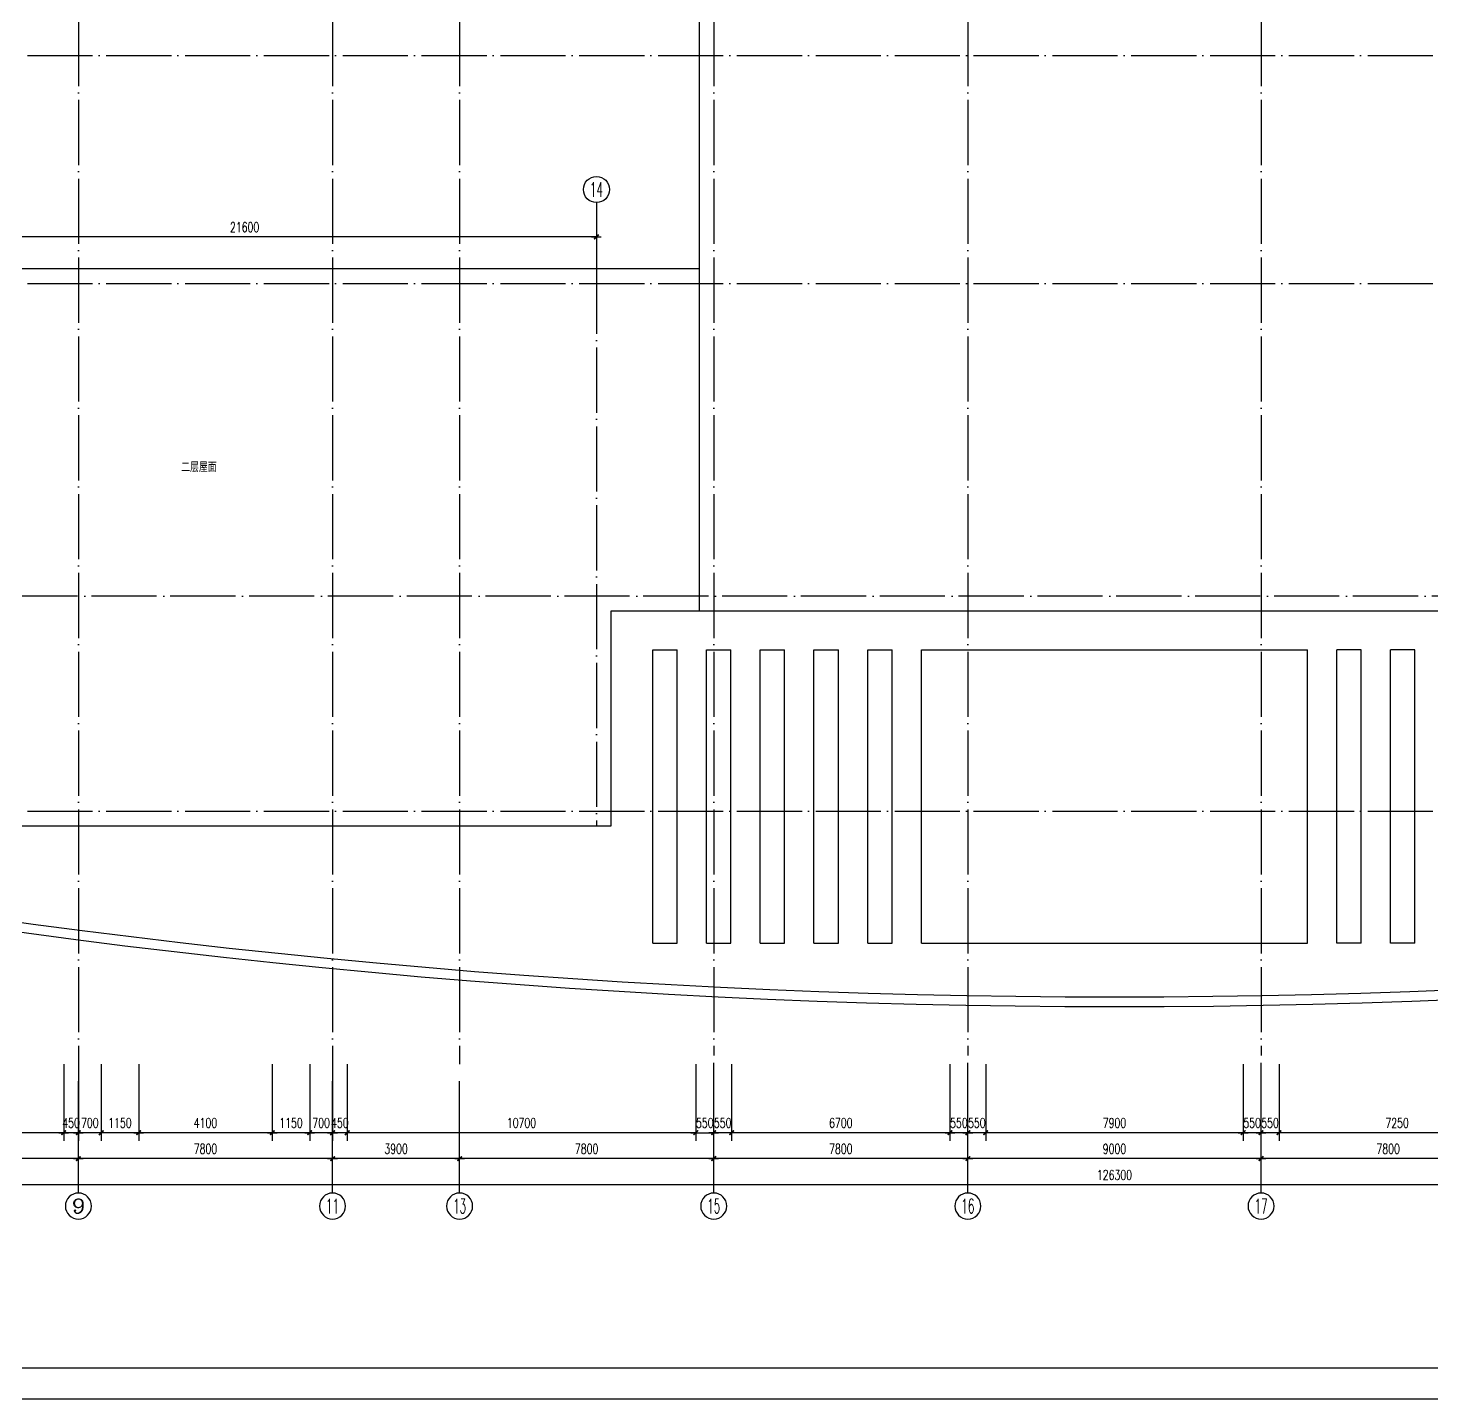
# Model space of a CAD drawing. Extents: x 165127 to 1058185, y 60808 to 144908.
# Drawn here: x 563878 to 606967, y 60808 to 102894 of the extents above; entities that cross this region are included whole.
import ezdxf
from ezdxf.enums import TextEntityAlignment as Align

# ---------------------------------------------------------------- set-up
doc = ezdxf.new("R2010")
doc.units = 0
doc.header["$LTSCALE"] = 1000
doc.linetypes.add('DOTE', pattern=[2.42, 2, -0.2, 0.02, -0.2])
doc.layers.get('0').update_dxf_attribs({"linetype": 'CONTINUOUS'})
doc.layers.get('DEFPOINTS').update_dxf_attribs({"linetype": 'CONTINUOUS'})
for name, color, linetype in [('AXIS', 3, 'CONTINUOUS'), ('AXIS_TEXT', 7, 'CONTINUOUS'), ('DOTE', 1, 'DOTE'), ('PUB_DIM', 3, 'CONTINUOUS'), ('PUB_TEXT', 7, 'CONTINUOUS'), ('ROOF', 4, 'CONTINUOUS'), ('WINDOW', 2, 'CONTINUOUS')]:
    doc.layers.add(name, color=color, linetype=linetype)
doc.styles.add('_HZTXT', font='romans.shx', dxfattribs={"width": 0.7, "bigfont": 'z.shx'})
doc.styles.add('COMPLEX', font='COMPLEX')
doc.styles.add('DIM_FONT', font='SIMPLEX.shx', dxfattribs={"width": 0.7})
doc.dimstyles.new('AXIS', dxfattribs={"dimtxt": 300, "dimasz": 1, "dimexe": 250, "dimexo": 300, "dimgap": 150, "dimtad": 1, "dimdec": 0, "dimdsep": 46, "dimtxsty": 'DIM_FONT', "dimblk": '_DIMX', "dimcen": 2.5, "dimse1": 1, "dimse2": 1, "dimclrt": 7, "dimadec": 0, "dimazin": 0, "dimtfac": 1, "dimtdec": 0, "dimtix": 1, "dimtmove": 2, "dimatfit": 3, "dimldrblk": '_DIMX', "dimfxl": 1, "dimarcsym": 0})
doc.dimstyles.new('DIMA', dxfattribs={"dimtxt": 300, "dimasz": 1, "dimexe": 250, "dimexo": 300, "dimgap": 150, "dimtad": 1, "dimdec": 0, "dimdsep": 46, "dimtxsty": 'DIM_FONT', "dimblk": '_DIMX', "dimcen": 2.5, "dimse1": 1, "dimclrt": 7, "dimadec": 0, "dimazin": 0, "dimtfac": 1, "dimtdec": 0, "dimtix": 1, "dimtmove": 2, "dimatfit": 3, "dimldrblk": '_DIMX', "dimfxl": 1, "dimarcsym": 0})
doc.dimstyles.new('DIMB', dxfattribs={"dimtxt": 300, "dimasz": 1, "dimexe": 250, "dimexo": 300, "dimgap": 150, "dimtad": 1, "dimdec": 0, "dimdsep": 46, "dimtxsty": 'DIM_FONT', "dimblk": '_DIMX', "dimcen": 2.5, "dimse2": 1, "dimclrt": 7, "dimadec": 0, "dimazin": 0, "dimtfac": 1, "dimtdec": 0, "dimtix": 1, "dimtmove": 2, "dimatfit": 3, "dimldrblk": '_DIMX', "dimfxl": 1, "dimarcsym": 0})
doc.dimstyles.new('DIMN', dxfattribs={"dimtxt": 300, "dimasz": 1, "dimexe": 250, "dimexo": 300, "dimgap": 150, "dimtad": 1, "dimdec": 0, "dimdsep": 46, "dimtxsty": 'DIM_FONT', "dimblk": '_DIMX', "dimcen": 2.5, "dimclrt": 7, "dimadec": 0, "dimazin": 0, "dimtfac": 1, "dimtdec": 0, "dimtix": 1, "dimtmove": 2, "dimatfit": 3, "dimldrblk": '_DIMX', "dimfxl": 1, "dimarcsym": 0})

# ---------------------------------------------------------------- blocks, each defined once
blk = doc.blocks.new('A$C34131D43')
at = {"color": 244}
for p in [(2500, 950), (37300, 950)]:
    blk.add_line(p, (159900, 950), dxfattribs=at)
at = {"color": 243}
for p in [(0, 0), (34800, 0), (65600, 0)]:
    blk.add_line(p, (160900, 0), dxfattribs=at)
blk = doc.blocks.new('_AXISO')
blk.add_circle((0, 0), 0.5)
at = {"layer": 'AXIS_TEXT', "style": 'COMPLEX', "width": 1.041667}
blk.add_attdef('A', text='', height=0.56, dxfattribs=at).set_placement((-0.25, -0.28), (0.25, -0.28), align=Align.FIT)
blk = doc.blocks.new('_DIMX')
blk.add_line((-150, 0), (150, 0))
at = {"const_width": 50}
blk.add_lwpolyline([(-70, -70), (70, 70)], dxfattribs=at)
blk = doc.blocks.new('*D626')
at = {"color": 0, "linetype": 'ByBlock'}
blk.add_line((695928, 122777), (688130, 122777), dxfattribs=at)
at = {"layer": 'DEFPOINTS', "color": 0, "linetype": 'ByBlock'}
for p in [(688129, 124977), (695929, 124977), (688129, 122777)]:
    blk.add_point(p, dxfattribs=at)
at = {"color": 0, "linetype": 'ByBlock', "rotation": 180}
blk.add_blockref('_DIMX', (688129, 122777), dxfattribs=at)
at = {"color": 0, "linetype": 'ByBlock'}
blk.add_blockref('_DIMX', (695929, 122777), dxfattribs=at)
at = {"color": 7, "linetype": 'ByBlock', "insert": (692029, 123077), "char_height": 300, "attachment_point": 5, "style": 'DIM_FONT'}
blk.add_mtext('7800', dxfattribs=at)
blk = doc.blocks.new('*D627')
at = {"color": 0, "linetype": 'ByBlock'}
blk.add_line((688128, 122777), (679130, 122777), dxfattribs=at)
at = {"layer": 'DEFPOINTS', "color": 0, "linetype": 'ByBlock'}
for p in [(679129, 124977), (688129, 124977), (679129, 122777)]:
    blk.add_point(p, dxfattribs=at)
at = {"color": 0, "linetype": 'ByBlock', "rotation": 180}
blk.add_blockref('_DIMX', (679129, 122777), dxfattribs=at)
at = {"color": 0, "linetype": 'ByBlock'}
blk.add_blockref('_DIMX', (688129, 122777), dxfattribs=at)
at = {"color": 7, "linetype": 'ByBlock', "insert": (683629, 123077), "char_height": 300, "attachment_point": 5, "style": 'DIM_FONT'}
blk.add_mtext('9000', dxfattribs=at)
blk = doc.blocks.new('*D628')
at = {"color": 0, "linetype": 'ByBlock'}
blk.add_line((679128, 122777), (671330, 122777), dxfattribs=at)
at = {"layer": 'DEFPOINTS', "color": 0, "linetype": 'ByBlock'}
for p in [(671329, 124977), (679129, 124977), (671329, 122777)]:
    blk.add_point(p, dxfattribs=at)
at = {"color": 0, "linetype": 'ByBlock', "rotation": 180}
blk.add_blockref('_DIMX', (671329, 122777), dxfattribs=at)
at = {"color": 0, "linetype": 'ByBlock'}
blk.add_blockref('_DIMX', (679129, 122777), dxfattribs=at)
at = {"color": 7, "linetype": 'ByBlock', "insert": (675229, 123077), "char_height": 300, "attachment_point": 5, "style": 'DIM_FONT'}
blk.add_mtext('7800', dxfattribs=at)
blk = doc.blocks.new('*D629')
at = {"color": 0, "linetype": 'ByBlock'}
blk.add_line((853968, 68185), (846170, 68185), dxfattribs=at)
at = {"layer": 'DEFPOINTS', "color": 0, "linetype": 'ByBlock'}
for p in [(846169, 70385), (853969, 70385), (846169, 68185)]:
    blk.add_point(p, dxfattribs=at)
at = {"color": 0, "linetype": 'ByBlock', "rotation": 180}
blk.add_blockref('_DIMX', (846169, 68185), dxfattribs=at)
at = {"color": 0, "linetype": 'ByBlock'}
blk.add_blockref('_DIMX', (853969, 68185), dxfattribs=at)
at = {"color": 7, "linetype": 'ByBlock', "insert": (850069, 68485), "char_height": 300, "attachment_point": 5, "style": 'DIM_FONT'}
blk.add_mtext('7800', dxfattribs=at)
blk = doc.blocks.new('*D633')
at = {"color": 0, "linetype": 'ByBlock'}
for p, q in [((620479, 124677), (620479, 121727)), ((746779, 124677), (746779, 121727)), ((746778, 121977), (620480, 121977))]:
    blk.add_line(p, q, dxfattribs=at)
at = {"layer": 'DEFPOINTS', "color": 0, "linetype": 'ByBlock'}
for p in [(620479, 124977), (746779, 124977), (620479, 121977)]:
    blk.add_point(p, dxfattribs=at)
at = {"color": 0, "linetype": 'ByBlock', "rotation": 180}
blk.add_blockref('_DIMX', (620479, 121977), dxfattribs=at)
at = {"color": 0, "linetype": 'ByBlock'}
blk.add_blockref('_DIMX', (746779, 121977), dxfattribs=at)
at = {"color": 7, "linetype": 'ByBlock', "insert": (683629, 122277), "char_height": 300, "attachment_point": 5, "style": 'DIM_FONT'}
blk.add_mtext('126300', dxfattribs=at)
blk = doc.blocks.new('*D834')
at = {"color": 0, "linetype": 'ByBlock'}
blk.add_line((850368, 96482), (828770, 96482), dxfattribs=at)
at = {"layer": 'DEFPOINTS', "color": 0, "linetype": 'ByBlock'}
for p in [(828769, 96482), (828769, 94282), (850369, 94282)]:
    blk.add_point(p, dxfattribs=at)
at = {"color": 0, "linetype": 'ByBlock', "rotation": 180}
blk.add_blockref('_DIMX', (828769, 96482), dxfattribs=at)
at = {"color": 0, "linetype": 'ByBlock'}
blk.add_blockref('_DIMX', (850369, 96482), dxfattribs=at)
at = {"color": 7, "linetype": 'ByBlock', "insert": (839569, 96782), "char_height": 300, "attachment_point": 5, "style": 'DIM_FONT'}
blk.add_mtext('21600', dxfattribs=at)
blk = doc.blocks.new('*D839')
at = {"color": 0, "linetype": 'ByBlock'}
blk.add_line((834468, 68185), (826670, 68185), dxfattribs=at)
at = {"layer": 'DEFPOINTS', "color": 0, "linetype": 'ByBlock'}
for p in [(826669, 70385), (834469, 70385), (826669, 68185)]:
    blk.add_point(p, dxfattribs=at)
at = {"color": 0, "linetype": 'ByBlock', "rotation": 180}
blk.add_blockref('_DIMX', (826669, 68185), dxfattribs=at)
at = {"color": 0, "linetype": 'ByBlock'}
blk.add_blockref('_DIMX', (834469, 68185), dxfattribs=at)
at = {"color": 7, "linetype": 'ByBlock', "insert": (830569, 68485), "char_height": 300, "attachment_point": 5, "style": 'DIM_FONT'}
blk.add_mtext('7800', dxfattribs=at)
blk = doc.blocks.new('*D840')
at = {"color": 0, "linetype": 'ByBlock'}
blk.add_line((842268, 68185), (834470, 68185), dxfattribs=at)
at = {"layer": 'DEFPOINTS', "color": 0, "linetype": 'ByBlock'}
for p in [(834469, 70385), (842269, 70385), (834469, 68185)]:
    blk.add_point(p, dxfattribs=at)
at = {"color": 0, "linetype": 'ByBlock', "rotation": 180}
blk.add_blockref('_DIMX', (834469, 68185), dxfattribs=at)
at = {"color": 0, "linetype": 'ByBlock'}
blk.add_blockref('_DIMX', (842269, 68185), dxfattribs=at)
at = {"color": 7, "linetype": 'ByBlock', "insert": (838369, 68485), "char_height": 300, "attachment_point": 5, "style": 'DIM_FONT'}
blk.add_mtext('7800', dxfattribs=at)
blk = doc.blocks.new('*D841')
at = {"color": 0, "linetype": 'ByBlock'}
blk.add_line((846168, 68185), (842270, 68185), dxfattribs=at)
at = {"layer": 'DEFPOINTS', "color": 0, "linetype": 'ByBlock'}
for p in [(842269, 70385), (846169, 70385), (842269, 68185)]:
    blk.add_point(p, dxfattribs=at)
at = {"color": 0, "linetype": 'ByBlock', "rotation": 180}
blk.add_blockref('_DIMX', (842269, 68185), dxfattribs=at)
at = {"color": 0, "linetype": 'ByBlock'}
blk.add_blockref('_DIMX', (846169, 68185), dxfattribs=at)
at = {"color": 7, "linetype": 'ByBlock', "insert": (844219, 68485), "char_height": 300, "attachment_point": 5, "style": 'DIM_FONT'}
blk.add_mtext('3900', dxfattribs=at)
blk = doc.blocks.new('*D846')
at = {"color": 0, "linetype": 'ByBlock'}
for p, q in [((842719, 71084), (842719, 68732)), ((853419, 71084), (853419, 68732)), ((853418, 68982), (842720, 68982))]:
    blk.add_line(p, q, dxfattribs=at)
at = {"layer": 'DEFPOINTS', "color": 0, "linetype": 'ByBlock'}
for p in [(842719, 71384), (853419, 71384), (842719, 68982)]:
    blk.add_point(p, dxfattribs=at)
at = {"color": 0, "linetype": 'ByBlock', "rotation": 180}
blk.add_blockref('_DIMX', (842719, 68982), dxfattribs=at)
at = {"color": 0, "linetype": 'ByBlock'}
blk.add_blockref('_DIMX', (853419, 68982), dxfattribs=at)
at = {"color": 7, "linetype": 'ByBlock', "insert": (848069, 69282), "char_height": 300, "attachment_point": 5, "style": 'DIM_FONT'}
blk.add_mtext('10700', dxfattribs=at)
blk = doc.blocks.new('*D847')
at = {"color": 0, "linetype": 'ByBlock'}
for p, q in [((842269, 71084), (842269, 68732)), ((842719, 71084), (842719, 68732)), ((842268, 68982), (842267, 68982)), ((842719, 68982), (842269, 68982)), ((842720, 68982), (842721, 68982))]:
    blk.add_line(p, q, dxfattribs=at)
at = {"layer": 'DEFPOINTS', "color": 0, "linetype": 'ByBlock'}
for p in [(842269, 71384), (842719, 71384), (842269, 68982)]:
    blk.add_point(p, dxfattribs=at)
at = {"color": 0, "linetype": 'ByBlock'}
blk.add_blockref('_DIMX', (842269, 68982), dxfattribs=at)
at = {"color": 0, "linetype": 'ByBlock', "rotation": 180}
blk.add_blockref('_DIMX', (842719, 68982), dxfattribs=at)
at = {"color": 7, "linetype": 'ByBlock', "insert": (842494, 69282), "char_height": 300, "attachment_point": 5, "style": 'DIM_FONT'}
blk.add_mtext('450', dxfattribs=at)
blk = doc.blocks.new('*D848')
at = {"color": 0, "linetype": 'ByBlock'}
for p, q in [((841569, 71084), (841569, 68732)), ((842269, 71084), (842269, 68732)), ((841568, 68982), (841567, 68982)), ((842269, 68982), (841569, 68982)), ((842270, 68982), (842271, 68982))]:
    blk.add_line(p, q, dxfattribs=at)
at = {"layer": 'DEFPOINTS', "color": 0, "linetype": 'ByBlock'}
for p in [(841569, 71384), (842269, 71384), (841569, 68982)]:
    blk.add_point(p, dxfattribs=at)
at = {"color": 0, "linetype": 'ByBlock'}
blk.add_blockref('_DIMX', (841569, 68982), dxfattribs=at)
at = {"color": 0, "linetype": 'ByBlock', "rotation": 180}
blk.add_blockref('_DIMX', (842269, 68982), dxfattribs=at)
at = {"color": 7, "linetype": 'ByBlock', "insert": (841919, 69282), "char_height": 300, "attachment_point": 5, "style": 'DIM_FONT'}
blk.add_mtext('700', dxfattribs=at)
blk = doc.blocks.new('*D849')
at = {"color": 0, "linetype": 'ByBlock'}
for p, q in [((840419, 71084), (840419, 68732)), ((841569, 71084), (841569, 68732)), ((841568, 68982), (840420, 68982))]:
    blk.add_line(p, q, dxfattribs=at)
at = {"layer": 'DEFPOINTS', "color": 0, "linetype": 'ByBlock'}
for p in [(840419, 71384), (841569, 71384), (840419, 68982)]:
    blk.add_point(p, dxfattribs=at)
at = {"color": 0, "linetype": 'ByBlock', "rotation": 180}
blk.add_blockref('_DIMX', (840419, 68982), dxfattribs=at)
at = {"color": 0, "linetype": 'ByBlock'}
blk.add_blockref('_DIMX', (841569, 68982), dxfattribs=at)
at = {"color": 7, "linetype": 'ByBlock', "insert": (840994, 69282), "char_height": 300, "attachment_point": 5, "style": 'DIM_FONT'}
blk.add_mtext('1150', dxfattribs=at)
blk = doc.blocks.new('*D850')
at = {"color": 0, "linetype": 'ByBlock'}
for p, q in [((836319, 71084), (836319, 68732)), ((840419, 71084), (840419, 68732)), ((840418, 68982), (836320, 68982))]:
    blk.add_line(p, q, dxfattribs=at)
at = {"layer": 'DEFPOINTS', "color": 0, "linetype": 'ByBlock'}
for p in [(836319, 71384), (840419, 71384), (836319, 68982)]:
    blk.add_point(p, dxfattribs=at)
at = {"color": 0, "linetype": 'ByBlock', "rotation": 180}
blk.add_blockref('_DIMX', (836319, 68982), dxfattribs=at)
at = {"color": 0, "linetype": 'ByBlock'}
blk.add_blockref('_DIMX', (840419, 68982), dxfattribs=at)
at = {"color": 7, "linetype": 'ByBlock', "insert": (838369, 69282), "char_height": 300, "attachment_point": 5, "style": 'DIM_FONT'}
blk.add_mtext('4100', dxfattribs=at)
blk = doc.blocks.new('*D851')
at = {"color": 0, "linetype": 'ByBlock'}
for p, q in [((835169, 71084), (835169, 68732)), ((836319, 71084), (836319, 68732)), ((836318, 68982), (835170, 68982))]:
    blk.add_line(p, q, dxfattribs=at)
at = {"layer": 'DEFPOINTS', "color": 0, "linetype": 'ByBlock'}
for p in [(835169, 71384), (836319, 71384), (835169, 68982)]:
    blk.add_point(p, dxfattribs=at)
at = {"color": 0, "linetype": 'ByBlock', "rotation": 180}
blk.add_blockref('_DIMX', (835169, 68982), dxfattribs=at)
at = {"color": 0, "linetype": 'ByBlock'}
blk.add_blockref('_DIMX', (836319, 68982), dxfattribs=at)
at = {"color": 7, "linetype": 'ByBlock', "insert": (835744, 69282), "char_height": 300, "attachment_point": 5, "style": 'DIM_FONT'}
blk.add_mtext('1150', dxfattribs=at)
blk = doc.blocks.new('*D852')
at = {"color": 0, "linetype": 'ByBlock'}
for p, q in [((834469, 71084), (834469, 68732)), ((835169, 71084), (835169, 68732)), ((834468, 68982), (834467, 68982)), ((835169, 68982), (834469, 68982)), ((835170, 68982), (835171, 68982))]:
    blk.add_line(p, q, dxfattribs=at)
at = {"layer": 'DEFPOINTS', "color": 0, "linetype": 'ByBlock'}
for p in [(834469, 71384), (835169, 71384), (834469, 68982)]:
    blk.add_point(p, dxfattribs=at)
at = {"color": 0, "linetype": 'ByBlock'}
blk.add_blockref('_DIMX', (834469, 68982), dxfattribs=at)
at = {"color": 0, "linetype": 'ByBlock', "rotation": 180}
blk.add_blockref('_DIMX', (835169, 68982), dxfattribs=at)
at = {"color": 7, "linetype": 'ByBlock', "insert": (834819, 69282), "char_height": 300, "attachment_point": 5, "style": 'DIM_FONT'}
blk.add_mtext('700', dxfattribs=at)
blk = doc.blocks.new('*D853')
at = {"color": 0, "linetype": 'ByBlock'}
for p, q in [((834019, 71084), (834019, 68732)), ((834469, 71084), (834469, 68732)), ((834018, 68982), (834017, 68982)), ((834469, 68982), (834019, 68982)), ((834470, 68982), (834471, 68982))]:
    blk.add_line(p, q, dxfattribs=at)
at = {"layer": 'DEFPOINTS', "color": 0, "linetype": 'ByBlock'}
for p in [(834019, 71384), (834469, 71384), (834019, 68982)]:
    blk.add_point(p, dxfattribs=at)
at = {"color": 0, "linetype": 'ByBlock'}
blk.add_blockref('_DIMX', (834019, 68982), dxfattribs=at)
at = {"color": 0, "linetype": 'ByBlock', "rotation": 180}
blk.add_blockref('_DIMX', (834469, 68982), dxfattribs=at)
at = {"color": 7, "linetype": 'ByBlock', "insert": (834244, 69282), "char_height": 300, "attachment_point": 5, "style": 'DIM_FONT'}
blk.add_mtext('450', dxfattribs=at)
blk = doc.blocks.new('*D854')
at = {"color": 0, "linetype": 'ByBlock'}
for p, q in [((834019, 71084), (834019, 68732)), ((834018, 68982), (826670, 68982))]:
    blk.add_line(p, q, dxfattribs=at)
at = {"layer": 'DEFPOINTS', "color": 0, "linetype": 'ByBlock'}
for p in [(826669, 71384), (834019, 71384), (826669, 68982)]:
    blk.add_point(p, dxfattribs=at)
at = {"color": 0, "linetype": 'ByBlock', "rotation": 180}
blk.add_blockref('_DIMX', (826669, 68982), dxfattribs=at)
at = {"color": 0, "linetype": 'ByBlock'}
blk.add_blockref('_DIMX', (834019, 68982), dxfattribs=at)
at = {"color": 7, "linetype": 'ByBlock', "insert": (830344, 69282), "char_height": 300, "attachment_point": 5, "style": 'DIM_FONT'}
blk.add_mtext('7350', dxfattribs=at)
blk = doc.blocks.new('*D858')
at = {"color": 0, "linetype": 'ByBlock'}
for p, q in [((871319, 71084), (871319, 68732)), ((878569, 71084), (878569, 68732)), ((878568, 68982), (871320, 68982))]:
    blk.add_line(p, q, dxfattribs=at)
at = {"layer": 'DEFPOINTS', "color": 0, "linetype": 'ByBlock'}
for p in [(871319, 71384), (878569, 71384), (871319, 68982)]:
    blk.add_point(p, dxfattribs=at)
at = {"color": 0, "linetype": 'ByBlock', "rotation": 180}
blk.add_blockref('_DIMX', (871319, 68982), dxfattribs=at)
at = {"color": 0, "linetype": 'ByBlock'}
blk.add_blockref('_DIMX', (878569, 68982), dxfattribs=at)
at = {"color": 7, "linetype": 'ByBlock', "insert": (874944, 69282), "char_height": 300, "attachment_point": 5, "style": 'DIM_FONT'}
blk.add_mtext('7250', dxfattribs=at)
blk = doc.blocks.new('*D859')
at = {"color": 0, "linetype": 'ByBlock'}
for p, q in [((593273, 71084), (593273, 68732)), ((592722, 68982), (592721, 68982)), ((593273, 68982), (592723, 68982)), ((593274, 68982), (593275, 68982))]:
    blk.add_line(p, q, dxfattribs=at)
at = {"layer": 'DEFPOINTS', "color": 0, "linetype": 'ByBlock'}
for p in [(592723, 71384), (593273, 71384), (592723, 68982)]:
    blk.add_point(p, dxfattribs=at)
at = {"color": 0, "linetype": 'ByBlock'}
blk.add_blockref('_DIMX', (592723, 68982), dxfattribs=at)
at = {"color": 0, "linetype": 'ByBlock', "rotation": 180}
blk.add_blockref('_DIMX', (593273, 68982), dxfattribs=at)
at = {"color": 7, "linetype": 'ByBlock', "insert": (592998, 69282), "char_height": 300, "attachment_point": 5, "style": 'DIM_FONT'}
blk.add_mtext('550', dxfattribs=at)
blk = doc.blocks.new('*D860')
at = {"color": 0, "linetype": 'ByBlock'}
for p, q in [((854519, 71084), (854519, 68732)), ((861219, 71084), (861219, 68732)), ((861218, 68982), (854520, 68982))]:
    blk.add_line(p, q, dxfattribs=at)
at = {"layer": 'DEFPOINTS', "color": 0, "linetype": 'ByBlock'}
for p in [(854519, 71384), (861219, 71384), (854519, 68982)]:
    blk.add_point(p, dxfattribs=at)
at = {"color": 0, "linetype": 'ByBlock'}
for p, rotation in [((854519, 68982), 179.9999999999999), ((861219, 68982), 359.9999999999999)]:
    blk.add_blockref('_DIMX', p, dxfattribs=dict(at, rotation=rotation))
at = {"color": 7, "linetype": 'ByBlock', "insert": (857869, 69282), "char_height": 300, "attachment_point": 5, "style": 'DIM_FONT'}
blk.add_mtext('6700', dxfattribs=at)
blk = doc.blocks.new('*D861')
at = {"color": 0, "linetype": 'ByBlock'}
for p, q in [((854519, 71084), (854519, 68732)), ((853968, 68982), (853967, 68982)), ((854519, 68982), (853969, 68982)), ((854520, 68982), (854521, 68982))]:
    blk.add_line(p, q, dxfattribs=at)
at = {"layer": 'DEFPOINTS', "color": 0, "linetype": 'ByBlock'}
for p in [(853969, 71384), (854519, 71384), (853969, 68982)]:
    blk.add_point(p, dxfattribs=at)
at = {"color": 0, "linetype": 'ByBlock'}
blk.add_blockref('_DIMX', (853969, 68982), dxfattribs=at)
at = {"color": 0, "linetype": 'ByBlock', "rotation": 180}
blk.add_blockref('_DIMX', (854519, 68982), dxfattribs=at)
at = {"color": 7, "linetype": 'ByBlock', "insert": (854244, 69282), "char_height": 300, "attachment_point": 5, "style": 'DIM_FONT'}
blk.add_mtext('550', dxfattribs=at)
blk = doc.blocks.new('*D862')
at = {"color": 0, "linetype": 'ByBlock'}
for p, q in [((862319, 71084), (862319, 68732)), ((870219, 71084), (870219, 68732)), ((870218, 68982), (862320, 68982))]:
    blk.add_line(p, q, dxfattribs=at)
at = {"layer": 'DEFPOINTS', "color": 0, "linetype": 'ByBlock'}
for p in [(862319, 71384), (870219, 71384), (862319, 68982)]:
    blk.add_point(p, dxfattribs=at)
at = {"color": 0, "linetype": 'ByBlock', "rotation": 180}
blk.add_blockref('_DIMX', (862319, 68982), dxfattribs=at)
at = {"color": 0, "linetype": 'ByBlock'}
blk.add_blockref('_DIMX', (870219, 68982), dxfattribs=at)
at = {"color": 7, "linetype": 'ByBlock', "insert": (866269, 69282), "char_height": 300, "attachment_point": 5, "style": 'DIM_FONT'}
blk.add_mtext('7900', dxfattribs=at)
blk = doc.blocks.new('*D863')
at = {"color": 0, "linetype": 'ByBlock'}
for p, q in [((870219, 71084), (870219, 68732)), ((870218, 68982), (870217, 68982)), ((870769, 68982), (870219, 68982)), ((870770, 68982), (870771, 68982))]:
    blk.add_line(p, q, dxfattribs=at)
at = {"layer": 'DEFPOINTS', "color": 0, "linetype": 'ByBlock'}
for p in [(870219, 71384), (870769, 71384), (870219, 68982)]:
    blk.add_point(p, dxfattribs=at)
at = {"color": 0, "linetype": 'ByBlock'}
blk.add_blockref('_DIMX', (870219, 68982), dxfattribs=at)
at = {"color": 0, "linetype": 'ByBlock', "rotation": 180}
blk.add_blockref('_DIMX', (870769, 68982), dxfattribs=at)
at = {"color": 7, "linetype": 'ByBlock', "insert": (870494, 69282), "char_height": 300, "attachment_point": 5, "style": 'DIM_FONT'}
blk.add_mtext('550', dxfattribs=at)
blk = doc.blocks.new('*D864')
at = {"color": 0, "linetype": 'ByBlock'}
for p, q in [((871319, 71084), (871319, 68732)), ((870768, 68982), (870767, 68982)), ((871319, 68982), (870769, 68982)), ((871320, 68982), (871321, 68982))]:
    blk.add_line(p, q, dxfattribs=at)
at = {"layer": 'DEFPOINTS', "color": 0, "linetype": 'ByBlock'}
for p in [(870769, 71384), (871319, 71384), (870769, 68982)]:
    blk.add_point(p, dxfattribs=at)
at = {"color": 0, "linetype": 'ByBlock'}
blk.add_blockref('_DIMX', (870769, 68982), dxfattribs=at)
at = {"color": 0, "linetype": 'ByBlock', "rotation": 180}
blk.add_blockref('_DIMX', (871319, 68982), dxfattribs=at)
at = {"color": 7, "linetype": 'ByBlock', "insert": (871044, 69282), "char_height": 300, "attachment_point": 5, "style": 'DIM_FONT'}
blk.add_mtext('550', dxfattribs=at)
blk = doc.blocks.new('*D865')
at = {"color": 0, "linetype": 'ByBlock'}
for p, q in [((853419, 71084), (853419, 68732)), ((853418, 68982), (853417, 68982)), ((853419, 68982), (853969, 68982)), ((853970, 68982), (853971, 68982))]:
    blk.add_line(p, q, dxfattribs=at)
at = {"layer": 'DEFPOINTS', "color": 0, "linetype": 'ByBlock'}
for p in [(853419, 71384), (853969, 71384), (853969, 68982)]:
    blk.add_point(p, dxfattribs=at)
at = {"color": 0, "linetype": 'ByBlock'}
blk.add_blockref('_DIMX', (853419, 68982), dxfattribs=at)
at = {"color": 0, "linetype": 'ByBlock', "rotation": 180}
blk.add_blockref('_DIMX', (853969, 68982), dxfattribs=at)
at = {"color": 7, "linetype": 'ByBlock', "insert": (853694, 69282), "char_height": 300, "attachment_point": 5, "style": 'DIM_FONT'}
blk.add_mtext('550', dxfattribs=at)
blk = doc.blocks.new('*D1485')
at = {"color": 0, "linetype": 'ByBlock'}
for p, q in [((592173, 71084), (592173, 68732)), ((592172, 68982), (592171, 68982)), ((592723, 68982), (592173, 68982)), ((592724, 68982), (592725, 68982))]:
    blk.add_line(p, q, dxfattribs=at)
at = {"layer": 'DEFPOINTS', "color": 0, "linetype": 'ByBlock'}
for p in [(592173, 71384), (592723, 71384), (592173, 68982)]:
    blk.add_point(p, dxfattribs=at)
at = {"color": 0, "linetype": 'ByBlock'}
blk.add_blockref('_DIMX', (592173, 68982), dxfattribs=at)
at = {"color": 0, "linetype": 'ByBlock', "rotation": 180}
blk.add_blockref('_DIMX', (592723, 68982), dxfattribs=at)
at = {"color": 7, "linetype": 'ByBlock', "insert": (592448, 69282), "char_height": 300, "attachment_point": 5, "style": 'DIM_FONT'}
blk.add_mtext('550', dxfattribs=at)

msp = doc.modelspace()

# ---------------------------------------------------------------- linework, layer by layer
at = {"layer": 'AXIS'}
for p, q in [((581323.4, 97537.2), (581323.4, 93537.2)), ((584923.4, 67129.8), (584923.4, 71129.8)), ((592723.4, 67129.8), (592723.4, 71129.8)), ((601723.4, 67129.8), (601723.4, 71129.8)), ((565423.4, 67129.8), (565423.4, 70558.9)), ((573223.4, 67129.8), (573223.4, 70558.9)), ((577123.4, 67129.8), (577123.4, 70558.9))]:
    msp.add_line(p, q, dxfattribs=at)
at = {"layer": 'DOTE'}
for p, q in [((565423.4, 139407.6), (565423.4, 71084.4)), ((573223.4, 139407.6), (573223.4, 71084.4)), ((577123.4, 139407.6), (577123.4, 71084.4)), ((584923.4, 139407.6), (584923.4, 71351.8)), ((592723.4, 139407.6), (592723.4, 71351.8)), ((601723.4, 139407.6), (601723.4, 71351.8)), ((529976.8, 102053.1), (664620, 102053.1)), ((581323.4, 95503.1), (581323.4, 78403.1)), ((529976.8, 95053.1), (664620, 95053.1)), ((664620, 85453.1), (529976.8, 85453.1)), ((529976.8, 78853.1), (664620, 78853.1))]:
    msp.add_line(p, q, dxfattribs=at)
at = {"layer": 'ROOF'}
for p, q in [((584473.4, 115603.1), (584473.4, 85003.1)), ((584473.4, 95503.1), (552973.4, 95503.1)), ((583050.2, 74803.1), (583050.2, 83803.1)), ((583050.2, 83803.1), (583800.2, 83803.1)), ((583800.2, 74803.1), (583800.2, 83803.1)), ((584700.2, 74803.1), (584700.2, 83803.1)), ((584700.2, 83803.1), (585450.2, 83803.1)), ((585450.2, 74803.1), (585450.2, 83803.1)), ((586350.2, 74803.1), (586350.2, 83803.1)), ((586350.2, 83803.1), (587100.2, 83803.1)), ((587100.2, 74803.1), (587100.2, 83803.1)), ((588000.2, 74803.1), (588000.2, 83803.1)), ((588000.2, 83803.1), (588750.2, 83803.1)), ((588750.2, 74803.1), (588750.2, 83803.1)), ((589650.2, 74803.1), (589650.2, 83803.1)), ((589650.2, 83803.1), (590400.2, 83803.1)), ((590400.2, 74803.1), (590400.2, 83803.1)), ((591300.2, 74803.1), (591300.2, 83803.1)), ((591300.2, 83803.1), (603146.7, 83803.1)), ((603146.7, 74803.1), (603146.7, 83803.1)), ((604046.7, 74803.1), (604046.7, 83803.1)), ((604796.7, 83803.1), (604046.7, 83803.1)), ((604796.7, 74803.1), (604796.7, 83803.1)), ((605696.7, 74803.1), (605696.7, 83803.1)), ((606446.7, 83803.1), (605696.7, 83803.1)), ((606446.7, 74803.1), (606446.7, 83803.1)), ((583050.2, 74803.1), (583800.2, 74803.1)), ((584700.2, 74803.1), (585450.2, 74803.1)), ((586350.2, 74803.1), (587100.2, 74803.1)), ((588000.2, 74803.1), (588750.2, 74803.1)), ((589650.2, 74803.1), (590400.2, 74803.1)), ((591300.2, 74803.1), (603146.7, 74803.1)), ((604796.7, 74803.1), (604046.7, 74803.1)), ((606446.7, 74803.1), (605696.7, 74803.1))]:
    msp.add_line(p, q, dxfattribs=at)
msp.add_lwpolyline([(552973.4, 83803.1), (559273.4, 83803.1), (559273.4, 78403.1), (581773.4, 78403.1), (581773.4, 85003.1), (612673.4, 85003.1), (612673.4, 78403.1), (635173.4, 78403.1), (635173.4, 83803.1), (641923.4, 83803.1)], dxfattribs=at)
for radius, start, end in [(248814, 258.753802, 281.210982), (248514, 258.810564, 281.154185)]:
    msp.add_arc((597298.4, 321665.8), radius, start, end, dxfattribs=at)

# ---------------------------------------------------------------- block references
at = {"layer": 'AXIS'}
ref = msp.add_blockref('_AXISO', (581323.4, 97937.2), dxfattribs=dict(at, xscale=800, yscale=800, zscale=800))
ref.add_attrib('A', '14', dxfattribs={"layer": 'AXIS_TEXT', "height": 448, "style": 'COMPLEX', "width": 0.604839}).set_placement((581123.4, 97713.2), (581523.4, 97713.2), align=Align.FIT)
ref = msp.add_blockref('_AXISO', (565423.4, 66729.8), dxfattribs=dict(at, xscale=-800, yscale=800, zscale=800, rotation=180))
ref.add_attrib('A', '9', dxfattribs={"layer": 'AXIS_TEXT', "height": 448, "style": 'COMPLEX', "width": 1.339286}).set_placement((565223.4, 66505.8), (565623.4, 66505.8), align=Align.FIT)
ref = msp.add_blockref('_AXISO', (573223.4, 66729.8), dxfattribs=dict(at, xscale=-800, yscale=800, zscale=800, rotation=180))
ref.add_attrib('A', '11', dxfattribs={"layer": 'AXIS_TEXT', "height": 448, "style": 'COMPLEX', "width": 0.78125}).set_placement((573023.4, 66505.8), (573423.4, 66505.8), align=Align.FIT)
ref = msp.add_blockref('_AXISO', (577123.4, 66729.8), dxfattribs=dict(at, xscale=-800, yscale=800, zscale=800, rotation=180))
ref.add_attrib('A', '13', dxfattribs={"layer": 'AXIS_TEXT', "height": 448, "style": 'COMPLEX', "width": 0.646552}).set_placement((576923.4, 66505.8), (577323.4, 66505.8), align=Align.FIT)
ref = msp.add_blockref('_AXISO', (584923.4, 66729.8), dxfattribs=dict(at, xscale=-800, yscale=800, zscale=800, rotation=180))
ref.add_attrib('A', '15', dxfattribs={"layer": 'AXIS_TEXT', "height": 448, "style": 'COMPLEX', "width": 0.646552}).set_placement((584723.4, 66505.8), (585123.4, 66505.8), align=Align.FIT)
ref = msp.add_blockref('_AXISO', (592723.4, 66729.8), dxfattribs=dict(at, xscale=-800, yscale=800, zscale=800, rotation=180))
ref.add_attrib('A', '16', dxfattribs={"layer": 'AXIS_TEXT', "height": 448, "style": 'COMPLEX', "width": 0.646552}).set_placement((592523.4, 66505.8), (592923.4, 66505.8), align=Align.FIT)
ref = msp.add_blockref('_AXISO', (601723.4, 66729.8), dxfattribs=dict(at, xscale=-800, yscale=800, zscale=800, rotation=180))
ref.add_attrib('A', '17', dxfattribs={"layer": 'AXIS_TEXT', "height": 448, "style": 'COMPLEX', "width": 0.646552}).set_placement((601523.4, 66505.8), (601923.4, 66505.8), align=Align.FIT)
at = {"layer": 'WINDOW'}
msp.add_blockref('A$C34131D43', (520972, 60808.1), dxfattribs=at)

# ---------------------------------------------------------------- texts
at = {"layer": 'PUB_TEXT', "style": '_HZTXT', "width": 0.7}
msp.add_text('二层屋面', height=300, dxfattribs=at).set_placement((568576, 89263.2))

# ---------------------------------------------------------------- dimensions: what is measured, and where the dimension line sits
at = {"layer": 'AXIS'}
dim = msp.add_linear_dim(base=(559723.4, 96482.1), p1=(581323.4, 94282.1), p2=(559723.4, 94282.1), dimstyle='AXIS', dxfattribs=at)
dim.commit()
dim.dimension.update_dxf_attribs({"geometry": '*D834', "text_midpoint": (570523.4, 96782.1), "insert": (-269046, 0)})
dim = msp.add_aligned_dim(p1=(660373.4, 70384.9), p2=(534073.4, 70384.9), distance=3000, dimstyle='DIMN', dxfattribs=at)
dim.commit()
dim.dimension.update_dxf_attribs({"geometry": '*D633', "text_midpoint": (597223.4, 67684.9), "insert": (-86405.6, -54591.7)})
for base, p1, p2, picture, middle, set_off in [((557623.4, 68184.9), (565423.4, 70384.9), (557623.4, 70384.9), '*D839', (561523.4, 68484.9), (-269046, 0)), ((565423.4, 68184.9), (573223.4, 70384.9), (565423.4, 70384.9), '*D840', (569323.4, 68484.9), (-269046, 0)), ((573223.4, 68184.9), (577123.4, 70384.9), (573223.4, 70384.9), '*D841', (575173.4, 68484.9), (-269046, 0)), ((577123.4, 68184.9), (584923.4, 70384.9), (577123.4, 70384.9), '*D629', (581023.4, 68484.9), (-269046, 0)), ((584923.4, 68184.9), (592723.4, 70384.9), (584923.4, 70384.9), '*D628', (588823.4, 68484.9), (-86405.6, -54591.7)), ((592723.4, 68184.9), (601723.4, 70384.9), (592723.4, 70384.9), '*D627', (597223.4, 68484.9), (-86405.6, -54591.7)), ((601723.4, 68184.9), (609523.4, 70384.9), (601723.4, 70384.9), '*D626', (605623.4, 68484.9), (-86405.6, -54591.7))]:
    dim = msp.add_linear_dim(base=base, p1=p1, p2=p2, angle=180, dimstyle='AXIS', dxfattribs=at)
    dim.commit()
    dim.dimension.update_dxf_attribs({"geometry": picture, "text_midpoint": middle, "insert": set_off})
at = {"layer": 'PUB_DIM'}
for p1, p2, distance, dimstyle, picture, middle in [((564973.3, 71384.4), (557623.4, 71384.4), 2402.5, 'DIMB', '*D854', (561298.4, 69281.9)), ((565423.4, 71384.4), (564973.3, 71384.4), 2402.5, 'DIMN', '*D853', (565198.4, 69281.9)), ((566123.3, 71384.4), (565423.4, 71384.4), 2402.5, 'DIMN', '*D852', (565773.4, 69281.9)), ((567273.3, 71384.4), (566123.3, 71384.4), 2402.5, 'DIMN', '*D851', (566698.3, 69281.9)), ((571373.3, 71384.4), (567273.3, 71384.4), 2402.5, 'DIMN', '*D850', (569323.3, 69281.9)), ((572523.3, 71384.4), (571373.3, 71384.4), 2402.5, 'DIMN', '*D849', (571948.3, 69281.9)), ((573223.4, 71384.4), (572523.3, 71384.4), 2402.5, 'DIMN', '*D848', (572873.4, 69281.9)), ((573673.3, 71384.4), (573223.4, 71384.4), 2402.5, 'DIMN', '*D847', (573448.4, 69281.9)), ((584373.3, 71384.4), (573673.3, 71384.4), 2402.5, 'DIMN', '*D846', (579023.3, 69281.9)), ((584373.4, 71384.4), (584923.4, 71384.4), -2402.5, 'DIMB', '*D865', (584648.4, 69281.9)), ((585473.5, 71384.4), (584923.5, 71384.4), 2402.5, 'DIMB', '*D861', (585198.5, 69281.9)), ((592173.5, 71384.4), (585473.5, 71384.4), 2402.5, 'DIMN', '*D860', (588823.5, 69281.9)), ((601173.4, 71384.4), (593273.5, 71384.4), 2402.5, 'DIMN', '*D862', (597223.5, 69281.9)), ((601723.4, 71384.4), (601173.4, 71384.4), 2402.5, 'DIMA', '*D863', (601448.4, 69281.9)), ((602273.4, 71384.4), (601723.4, 71384.4), 2402.5, 'DIMB', '*D864', (601998.4, 69281.9)), ((609523.4, 71384.4), (602273.4, 71384.4), 2402.5, 'DIMN', '*D858', (605898.4, 69281.9))]:
    dim = msp.add_aligned_dim(p1=p1, p2=p2, distance=distance, dimstyle=dimstyle, dxfattribs=at)
    dim.commit()
    dim.dimension.update_dxf_attribs({"geometry": picture, "text_midpoint": middle, "insert": (-269046, 0)})
for p1, p2, dimstyle, picture, middle in [((592723.4, 71384.4), (592173.5, 71384.4), 'DIMA', '*D1485', (592448.5, 69281.9)), ((593273.5, 71384.4), (592723.4, 71384.4), 'DIMB', '*D859', (592998.5, 69281.9))]:
    dim = msp.add_aligned_dim(p1=p1, p2=p2, distance=2402.5, dimstyle=dimstyle, dxfattribs=at)
    dim.commit()
    dim.dimension.update_dxf_attribs({"geometry": picture, "text_midpoint": middle})

doc.saveas('drawing.dxf')
